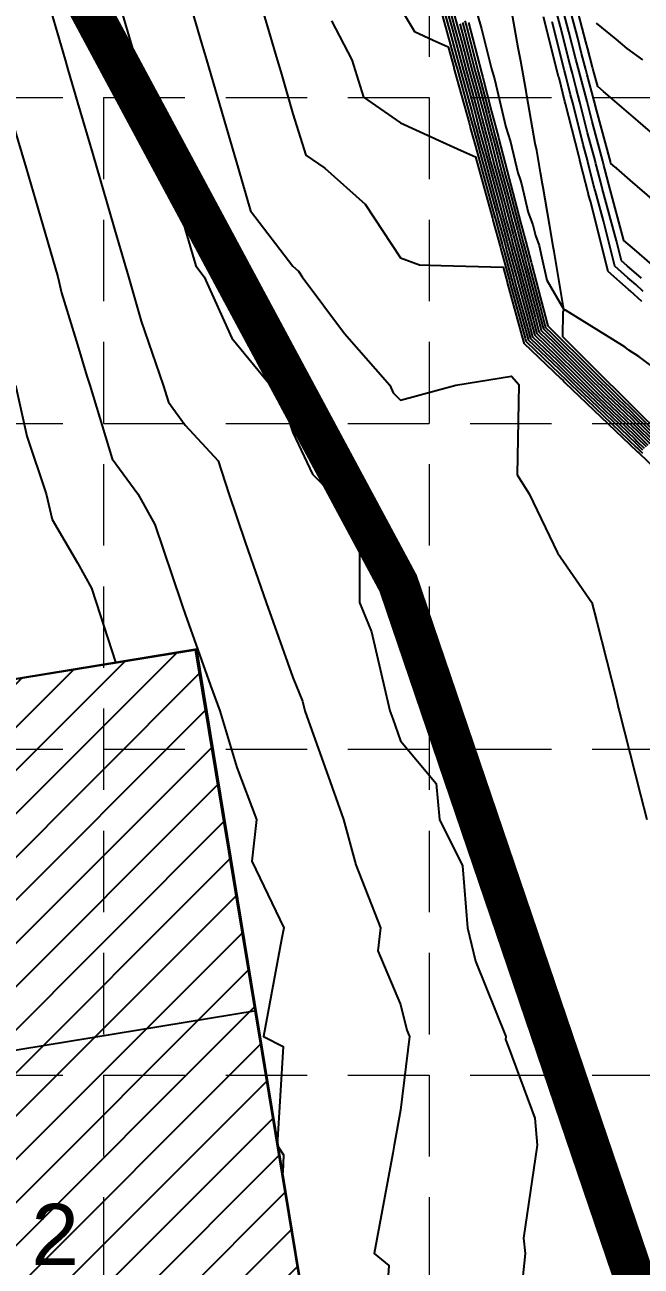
# Model space of a CAD drawing. Header units: feet. Extents: x 715 to 5843, y 11803 to 15011.
# Drawn here: x 2220.1 to 2371.5, y 12480.1 to 12784.9 of the extents above; entities that cross this region are included whole.
import ezdxf

# ---------------------------------------------------------------- set-up
doc = ezdxf.new("R2010")
doc.units = ezdxf.units.FT
doc.header["$LTSCALE"] = 20
doc.header["$MEASUREMENT"] = 0
for name, pattern in [('DASHED', [1.1, 0.85, -0.25]), ('HIDDEN', [0.375, 0.25, -0.125]), ('PHANTOM2', [1.25, 0.625, -0.125, 0.125, -0.125, 0.125, -0.125])]:
    doc.linetypes.add(name, pattern=pattern)
for name, color, linetype in [('CONTOURS-MIN', 1, 'CONTINUOUS'), ('GRID', 254, 'HIDDEN'), ('LIMITS OF DISTURBANCE', 1, 'DASHED'), ('LOT', 2, 'PHANTOM2'), ('LOTNO', 2, 'CONTINUOUS'), ('SCONTOUR', 3, 'CONTINUOUS'), ('SODDED LOT', 2, 'CONTINUOUS')]:
    doc.layers.add(name, color=color, linetype=linetype)
doc.styles.get("Standard").update_dxf_attribs({"font": 'ARIAL.TTF'})

msp = doc.modelspace()

# ---------------------------------------------------------------- hatches: boundary and pattern name
at = {"layer": 'SODDED LOT'}
h = msp.add_hatch(dxfattribs=at)
h.set_pattern_fill('ANSI31', color=256, scale=60, style=0)
h.set_pattern_definition([(45, (0, 0), (-5.303300858899106, 5.303300858899107), [])])
edge = h.paths.add_edge_path()
edge.add_line((2085.38874077169, 12602.78275800337), (2261.972247675905, 12631.44639271584))
edge.add_line((2261.972247675905, 12631.44639271584), (2311.162286416111, 12333.85360304155))
edge.add_line((2311.162286416111, 12333.85360304155), (2159.405968726605, 12333.02157954067))
edge.add_line((2159.405968726605, 12333.02157954067), (2143.037364858574, 12430.36919418739))
edge.add_line((2143.037364858574, 12430.36919418739), (2126.9453568893, 12505.08232920874))
edge.add_line((2126.9453568893, 12505.08232920874), (2113.073673991537, 12538.08623290192))
edge.add_line((2113.073673991537, 12538.08623290192), (2090.232064307827, 12588.14706324268))
edge.add_arc((2155.003739680804, 12617.70089439887), 71.19549751656216, 192.0952580425, 204.5261272937088, ccw=False)

# ---------------------------------------------------------------- linework, layer by layer
at = {"layer": 'CONTOURS-MIN', "color": 5}
for points, elevation in [([(2224.716662250627, 12794.52523799555), (2230.027480088541, 12776.3175106383), (2230.723723174429, 12773.9304951787), (2233.092155508014, 12765.81050848171), (2236.730784098232, 12753.33575236185), (2237.800424113752, 12749.66857446809), (2242.737845022036, 12732.741009545), (2245.573368138965, 12723.01963829787), (2248.744905945838, 12712.14626672815), (2254.13669284799, 12696.37070212766), (2255.399437524508, 12692.20407473189), (2259.533627358281, 12686.60603494899), (2267.5705060124, 12677.82170333893), (2270.25440967653, 12669.72176595745), (2274.23592671749, 12657.89048590704), (2279.390848267388, 12643.07282978723), (2281.131940179494, 12638.19167050237), (2285.975099208548, 12624.613851607), (2288.342435851555, 12618.80980478907), (2288.896427684973, 12616.42389361702), (2295.115925053118, 12598.9875037776), (2298.402007102556, 12589.77495744681), (2301.396088208946, 12578.6680059997), (2307.473529119087, 12563.1260212766), (2306.828094299403, 12557.49369637072), (2312.416571058815, 12544.35732151372), (2313.940689308816, 12538.01316184939), (2314.561462880933, 12536.47708510638), (2312.416571058815, 12518.36640901083), (2310.836080599091, 12509.82814893617), (2310.473601729421, 12507.86993473641), (2305.90317986633, 12483.17921276596), (2309.498684018911, 12480.23843148424), (2307.944997829352, 12456.53027659574)], 569), ([(2378.937089535255, 12738.00713485526), (2368.760405671507, 12746.76837757923), (2365.393183652705, 12749.66857446809), (2365.275705933427, 12749.76970926899), (2365.068816446082, 12749.94760698179), (2364.02476307996, 12750.84535538006), (2363.90039222843, 12751.30824450865), (2360.491826626598, 12763.99440000045), (2359.940731246508, 12766.17652249892), (2358.240084301899, 12772.56063104196), (2357.891201495767, 12773.94159298508), (2356.858638346534, 12777.82976195665), (2355.828787857396, 12781.90535973466), (2352.106781160657, 12796.01052001996)], 559), ([(2259.533627358281, 12794.15248805301), (2263.553892753511, 12780.36931972485), (2264.73572174021, 12776.3175106383), (2269.560953677315, 12759.774576908), (2272.508665765422, 12749.66857446809), (2275.568014601118, 12739.17983409115), (2285.975099208548, 12725.60915535222), (2287.34066569847, 12724.39591925652), (2288.248447736593, 12723.01963829787), (2298.628491015172, 12709.12337461506), (2309.735713137793, 12696.37070212766), (2310.592983444064, 12694.53280633194), (2312.416571058815, 12692.69020231593), (2326.00293468349, 12696.37070212766), (2339.629700753835, 12698.64126524247), (2341.425686485189, 12696.56456650915), (2341.043900936504, 12674.35378962066), (2343.943647383079, 12669.72176595745), (2350.944035085266, 12655.25365072945), (2359.381406256516, 12643.07282978723), (2360.581058163264, 12638.317351372), (2365.29951475935, 12619.61316028981), (2365.885220245347, 12617.01419464865), (2366.104062590516, 12616.42389361702), (2371.300889375271, 12595.82341987654), (2372.826718924507, 12589.77495744681)], 567), ([(2276.965447081151, 12793.88610340636), (2282.089842566045, 12776.3175106383), (2282.972508004955, 12773.29136058951), (2285.975099208548, 12762.9972093554), (2289.142085935101, 12752.86040991529), (2293.793022627382, 12749.66857446809), (2303.691098040916, 12740.87463989343), (2312.416571058815, 12727.64602127641), (2317.055088751133, 12725.91411720805), (2322.325415492349, 12725.78100196279), (2337.565677206851, 12725.39607114625), (2338.568506757866, 12721.73450518989), (2338.594847975935, 12721.63335915496), (2342.576543330445, 12707.0760346505), (2342.654722212612, 12706.77584936454), (2342.663578864353, 12706.74184227129), (2351.752260493101, 12698.07098850152), (2352.310294931523, 12697.5170948636), (2352.736656956546, 12697.09389658612), (2370.523541262014, 12680.13072800372), (2370.588889199035, 12680.06588923176), (2370.857404875533, 12679.79946572232), (2371.023223286365, 12679.6349393024), (2378.229573180171, 12672.76379298502)], 566), ([(2321.11833360571, 12792.76517601471), (2323.77377666182, 12783.1779979816), (2325.838538635647, 12775.72340745912), (2326.252358309328, 12774.1341998238), (2329.597831801675, 12762.02012733933), (2329.981945292463, 12760.54506103236), (2330.276278606161, 12759.41476708418), (2331.420276962063, 12755.25918808419), (2331.908242793468, 12753.38533420752), (2335.859486729485, 12739.00499263428), (2336.456505573792, 12736.71246051281), (2337.958982051135, 12731.23488113612), (2338.225376961154, 12730.21195010898), (2338.564526246656, 12728.90964922437), (2340.214423602682, 12722.88548690866), (2340.815938897221, 12720.57576505624), (2343.800300460925, 12709.6647545812), (2344.213531695234, 12708.07806092685), (2344.260345425868, 12707.89830914826), (2351.073063374628, 12701.39878770815), (2354.225771041681, 12698.26947417699), (2356.634573675849, 12695.87854565679), (2370.013806747798, 12683.11890871279), (2370.443234846951, 12682.69282654611), (2372.20776149933, 12680.94204838164)], 563), ([(2322.047045620176, 12792.07477373371), (2324.405556968849, 12783.55963418259), (2326.239437208298, 12776.93861615453), (2327.000428203252, 12774.01615311928), (2329.972089006372, 12763.25566900526), (2330.578996649215, 12760.92503226152), (2331.044049665862, 12759.13914331916), (2332.060334639641, 12755.44748373482), (2332.803959407858, 12752.59186544141), (2336.314354157753, 12739.81597096924), (2337.143331599023, 12736.6327256995), (2338.478268013656, 12731.76594722792), (2338.838470279861, 12730.38280490691), (2339.297046388581, 12728.62191642041), (2340.763062550954, 12723.26914748158), (2341.55630253765, 12720.22323369), (2344.208219504418, 12710.52766122477), (2344.733134856108, 12708.51213144762), (2344.792600946372, 12708.28379810726), (2350.846664335138, 12702.50805411036), (2354.864263078401, 12698.52026728145), (2357.933879248951, 12695.47342868035), (2369.843895243059, 12684.11496894914), (2370.394683396256, 12683.56847231756), (2372.657880373928, 12681.32290926808)], 562), ([(2371.513125173187, 12722.63137915462), (2368.059678379981, 12725.68126688006), (2366.63327181208, 12726.93897315436), (2365.399805111507, 12731.83782925445), (2361.888748120539, 12744.80939666488), (2361.531458017547, 12746.12940162861), (2360.518259104228, 12750.14524198472), (2360.349207394019, 12750.77442637851), (2360.145861248623, 12751.53124937108), (2358.31871226004, 12758.33161611872), (2356.421229492318, 12765.84490689834), (2355.498866779657, 12769.30739139128), (2354.595150477963, 12772.88451757257), (2354.032245473937, 12775.00416494932), (2351.668091300604, 12784.36022352028), (2349.613006939514, 12792.14830577666)], 557), ([(2374.148964061647, 12725.9391560901), (2369.841974216863, 12729.72355233025), (2367.253884501481, 12731.95167324778), (2363.548821096566, 12745.63999555083), (2363.034285499793, 12747.54094252941), (2362.55668171905, 12749.43393758865), (2362.314471994718, 12750.33540482838), (2362.023126738527, 12751.41974693986), (2359.405269443319, 12761.16300805958), (2358.180980369413, 12766.01071469863), (2356.869475540778, 12770.93401121662), (2356.243175986865, 12773.41305527883), (2355.445441910235, 12776.41696345299), (2353.748439579, 12783.13279162747), (2350.859894050085, 12794.07941289831)], 558), ([(2312.416571058815, 12788.93936905401), (2315.812520464511, 12783.23560202753), (2320.399426644751, 12781.13967214748), (2324.064754940711, 12779.4648458498), (2325.437640062996, 12774.50819876371), (2325.504288415404, 12774.25224652832), (2329.223574596977, 12760.78458567339), (2329.384893935712, 12760.1650898032), (2329.508507546459, 12759.6903908492), (2330.780219284485, 12755.07089243357), (2331.012526179077, 12754.17880297362), (2335.404619301216, 12738.19401429933), (2335.769679548561, 12736.79219532612), (2337.439696088614, 12730.70381504432), (2337.612283642448, 12730.04109531104), (2337.832006104732, 12729.19738202833), (2339.66578465441, 12722.50182633574), (2340.075575256792, 12720.92829642248), (2343.392381417431, 12708.80184793763), (2343.69392853436, 12707.64399040608), (2343.728089905363, 12707.51282018927), (2351.299462414119, 12700.28952130594), (2353.587279004962, 12698.01868107252), (2355.335268102748, 12696.28366263323), (2370.183718252536, 12682.12284847643), (2370.491786297646, 12681.81718077466), (2371.757642624731, 12680.5611874952)], 564), ([(2322.975757634641, 12791.38437145271), (2325.037337275878, 12783.94127038357), (2326.640335780949, 12778.15382484993), (2327.748498097176, 12773.89810641475), (2330.346346211069, 12764.49121067119), (2331.176048005966, 12761.30500349068), (2331.811820725563, 12758.86351955414), (2332.700392317219, 12755.63577938545), (2333.699676022248, 12751.79839667531), (2336.769221586022, 12740.62694930419), (2337.830157624253, 12736.55299088619), (2338.997553976178, 12732.29701331972), (2339.451563598568, 12730.55365970485), (2340.029566530505, 12728.33418361645), (2341.311701499226, 12723.6528080545), (2342.296666178078, 12719.87070232376), (2344.61613854791, 12711.39056786833), (2345.252738016983, 12708.94620196839), (2345.324856466877, 12708.66928706625), (2350.620265295646, 12703.61732051257), (2355.50275511512, 12698.77106038591), (2359.233184822052, 12695.0683117039), (2369.67398373832, 12685.1110291855), (2370.346131945562, 12684.44411808901), (2373.107999248527, 12681.70377015452)], 561), ([(2324.833181663572, 12790.00356689071), (2326.300897889937, 12784.70454278554), (2327.44213292625, 12780.58424224074), (2329.244637885024, 12773.66201300571), (2331.094860620463, 12766.96229400306), (2332.370150719469, 12762.06494594899), (2333.347362844966, 12758.31227202411), (2333.980507672376, 12756.0123706867), (2335.491109251028, 12750.21145914311), (2337.678956442559, 12742.2489059741), (2339.203809674715, 12736.39352125957), (2340.03612590122, 12733.35914550331), (2340.677750235981, 12730.89536930073), (2341.494606814354, 12727.75871800854), (2342.408979395771, 12724.42012920035), (2343.777393458935, 12719.16563959128), (2345.431976634897, 12713.11638115547), (2346.29194433873, 12709.81434300992), (2346.389367507887, 12709.44026498423), (2350.167467216665, 12705.83585331699), (2356.779739188558, 12699.27264659484), (2361.831795968254, 12694.25807775101), (2369.334160728843, 12687.10314965822), (2370.249029044172, 12686.19540963191), (2374.008236997725, 12682.46549192741)], 559), ([(2347.089356049528, 12727.69309404204), (2348.298093317942, 12722.20399047565), (2352.509, 12715.008), (2350.108209154214, 12729.19801310966), (2349.944655425957, 12730.03086192286), (2348.958321976338, 12735.80916152172), (2347.407163489281, 12744.89641134275), (2347.242055002527, 12745.7274000622), (2346.742876560222, 12748.63885295927), (2345.820250751362, 12754.02005806843), (2345.468884265327, 12755.77569691971), (2343.435465472265, 12767.55075917588), (2343.221286146508, 12768.60894323035), (2341.95603529763, 12775.91091656766), (2341.277271363896, 12779.23839741545), (2339.404644300089, 12789.94730825333)], 554), ([(2244.135277502069, 12787.4472788602), (2247.381600914375, 12776.3175106383), (2250.142338425871, 12766.85253604335), (2255.154544939588, 12749.66857446809), (2256.149399349676, 12746.2577932265), (2259.533627358281, 12734.65522978409), (2262.156460273478, 12725.66305040965), (2264.183640639973, 12723.01963829787), (2270.990233356022, 12707.91719861961), (2280.447938145202, 12696.37070212766), (2283.099498513785, 12693.472538977), (2285.975099208548, 12684.79406594794), (2290.757316023897, 12674.54150486555), (2295.527313322715, 12669.72176595745), (2302.272455844199, 12659.49805827625), (2302.335871358685, 12643.07282978723), (2305.272596316982, 12635.87280219517), (2309.788496425675, 12616.42389361702), (2310.483445559458, 12614.47560048368), (2312.416571058815, 12609.05607414254), (2321.174721237517, 12598.60182557287), (2321.970075281138, 12589.77495744681), (2327.594687235485, 12578.42322755417), (2328.799655260843, 12563.1260212766), (2330.760314121818, 12554.96475632139), (2338.231723185528, 12536.47708510638), (2338.146831824382, 12535.76029373762), (2338.858042909083, 12533.85603459355), (2345.373251993771, 12516.39447746798), (2345.971093247696, 12509.82814893617), (2342.616993854103, 12486.96765708434), (2343.013444891134, 12483.17921276596), (2340.350054636423, 12458.03399490281)], 568), ([(2327.564458503995, 12785.46781518751), (2328.243930071551, 12783.01465963156), (2330.740777672872, 12773.42591959666), (2331.843375029857, 12769.43337733492), (2333.564253432972, 12762.82488840731), (2334.882904964368, 12757.76102449407), (2335.260623027532, 12756.38896198795), (2337.282542479809, 12748.6245216109), (2338.588691299095, 12743.87086264401), (2340.577461725176, 12736.23405163295), (2341.074697826263, 12734.42127768691), (2341.903936873394, 12731.2370788966), (2342.959647098204, 12727.18325240062), (2343.506257292315, 12725.18745034619), (2345.258120739792, 12718.4605768588), (2346.247814721883, 12714.8421944426), (2347.331150660479, 12710.68248405146), (2347.453878548896, 12710.21124290221), (2349.714669137683, 12708.05438612141), (2358.056723261997, 12699.77423280377), (2364.430407114457, 12693.44784379813), (2368.994337719365, 12689.09527013093), (2370.151926142783, 12687.94670117481), (2374.908474746922, 12683.22721370029)], 557), ([(2328.196238811024, 12785.84945138849), (2328.644828644202, 12784.22986832696), (2331.488847566796, 12773.30787289214), (2332.217632234554, 12770.66891900086), (2334.161304789723, 12763.20485963647), (2335.65067602407, 12757.48540072905), (2335.90068070511, 12756.57725763858), (2338.178259094199, 12747.8310528448), (2339.043558727364, 12744.68184097896), (2341.264287750406, 12736.15431681964), (2341.593983788784, 12734.95234377871), (2342.5170301921, 12731.40793369454), (2343.692167240129, 12726.89551959666), (2344.054896240587, 12725.57111091912), (2345.99848438022, 12718.10804549256), (2346.655733765376, 12715.70510108617), (2347.850753821353, 12711.11655457223), (2347.986134069401, 12710.5967318612), (2349.488270098192, 12709.16365252362), (2358.695215298716, 12700.02502590823), (2365.729712687558, 12693.04272682168), (2368.824426214626, 12690.09133036729), (2370.103374692088, 12688.82234694626), (2375.358593621521, 12683.60807458673)], 556), ([(2331.226193887094, 12787.60029591184), (2332.304182772551, 12783.92344579407), (2334.684917251492, 12774.06288228228), (2335.419517535202, 12771.62899921008), (2337.006609625269, 12765.01564854679), (2338.280674885154, 12759.70666844143), (2339.418276627479, 12756.13286177845), (2341.213167207291, 12748.55001302912), (2341.765700693074, 12746.90931192109), (2342.115032443103, 12745.8720010538), (2343.764168962516, 12738.79830549296), (2344.890799201304, 12735.73330887456), (2345.485333648759, 12733.11184183064), (2346.435314465826, 12730.66322004335), (2347.089356049528, 12727.69309404204)], 554), ([(2371.994997531995, 12719.43629613381), (2370.13042919998, 12721.08037752099), (2368.221296582488, 12722.7664148295), (2364.989312080537, 12725.61615436242), (2362.194495126073, 12736.7160941335), (2360.228675144512, 12743.97879777892), (2360.028630535301, 12744.71786072782), (2358.479836489407, 12750.8565463808), (2358.383942793321, 12751.21344792865), (2358.26859575872, 12751.6427518023), (2357.232155076762, 12755.50022417786), (2354.661478615223, 12765.67909909804), (2354.128258018537, 12767.68077156594), (2352.947124969061, 12772.35597986632), (2352.619049037638, 12773.59136644565), (2349.587743022208, 12785.58765541309)], 556), ([(2326.932678196966, 12785.08617898652), (2327.843031498901, 12781.79945093615), (2329.992707778948, 12773.54396630118), (2331.46911782516, 12768.19783566899), (2332.96720207622, 12762.44491717815), (2334.115133904667, 12758.03664825909), (2334.620565349954, 12756.20066633732), (2336.386825865419, 12749.417990377), (2338.133823870827, 12743.05988430906), (2339.890635699945, 12736.31378644626), (2340.555411863741, 12733.89021159511), (2341.290843554687, 12731.06622409866), (2342.227126956279, 12727.47098520458), (2342.957618344043, 12724.80378977327), (2344.517757099363, 12718.81310822504), (2345.839895678389, 12713.97928779904), (2346.811547499605, 12710.24841353069), (2346.921623028391, 12709.82575394322), (2349.941068177174, 12706.9451197192), (2357.418231225277, 12699.52343969931), (2363.131101541356, 12693.85296077457), (2369.164249224104, 12688.09920989457), (2370.200477593477, 12687.07105540336), (2374.458355872323, 12682.84635281385)], 558), ([(2371.888723921556, 12776.3175106383), (2368.037801671407, 12779.07728261878), (2365.29951475935, 12781.32780990115), (2360.486719627809, 12785.31591023351)], 561), ([(2374.18379685549, 12701.01930313889), (2370.936296317491, 12703.45575462638), (2368.440331708175, 12705.02049831497), (2367.521385738921, 12705.70676245966), (2366.918341735161, 12706.15711263398), (2352.86991905984, 12714.78630673978), (2352.842530544951, 12714.80627259137), (2352.509, 12715.008), (2352.21918845933, 12714.35384117694), (2352.235754600598, 12714.25634530442), (2352.114568421051, 12708.32593684211), (2359.972199372155, 12700.52661211716), (2368.328323833761, 12692.23249286879), (2368.484603205148, 12692.08345084), (2370.006271790699, 12690.57363848916), (2376.258831370719, 12684.36979635961)], 554), ([(2217.857431452318, 12696.37070212766), (2220.661551063332, 12683.84256503002), (2225.402202252024, 12669.72176595745), (2226.864045574254, 12663.44478920571), (2233.092155508014, 12652.77072648734), (2236.51252100963, 12646.52003206279), (2237.678672727546, 12643.07282978723), (2242.42623664972, 12628.41496610834)], 571)]:
    msp.add_lwpolyline(points, dxfattribs=dict(at, elevation=elevation))
at = {"layer": 'GRID', "color": 252, "linetype": 'HIDDEN', "lineweight": 0, "ltscale": 4}
for p, q in [((2239.454675661008, 14927.00815858401), (2239.454675661008, 12126.65482714469)), ((2319.454675661006, 14927.00815858401), (2319.454675661006, 12126.65482714469)), ((799.4546756610386, 12767.00815858406), (5759.454675660932, 12767.00815858406)), ((799.4546756610386, 12687.00815858406), (5759.454675660932, 12687.00815858406)), ((799.4546756610386, 12607.00815858406), (5759.454675660932, 12607.00815858406)), ((799.4546756610386, 12527.00815858406), (5759.454675660932, 12527.00815858406))]:
    msp.add_line(p, q, dxfattribs=at)
at = {"layer": 'LIMITS OF DISTURBANCE', "ltscale": 6, "const_width": 10}
msp.add_lwpolyline([(2329.189311940456, 12307.15766617055), (2362.217278415395, 12310.63304312238), (2403.936398128455, 12376.66586961363), (2311.806262884464, 12647.74819524483), (2210.984726875846, 12835.42041098177), (2136.793832910596, 13073.25278452078), (2109.427046821511, 13249.0761095558), (2025.996233192796, 13402.20769734475), (1920.682089777198, 13459.63194310466), (1818.103362584952, 13322.90747250606), (1605.779271161824, 13272.31385597428), (1591.597235824098, 12453.43444033874), (1715.125622547581, 12466.33030263214), (1818.196927631798, 12467.91318441888), (2043.37754956272, 12444.45432355335), (2096.718289681419, 12432.14911854187), (2117.60210714268, 12307.89502438366)], close=True, dxfattribs=at)
at = {"layer": 'LOT', "color": 7, "linetype": 'Continuous'}
for p, q in [((2096.480213130037, 12604.47818723701), (2262.375414522237, 12631.68685422069)), ((2311.275799122551, 12333.53409442943), (2262.375414522237, 12631.68685422069)), ((2133.220801087563, 12519.30160202938), (2276.941804885811, 12542.87345280077))]:
    msp.add_line(p, q, dxfattribs=at)
at = {"layer": 'SCONTOUR', "color": 5}
for points, elevation in [([(2384.109071861399, 12749.66857446809), (2370.727652115323, 12761.18843738416), (2363.838952845401, 12767.12219068039), (2362.23769658855, 12768.49906018385), (2360.79564165844, 12769.73903751234), (2359.610693063019, 12774.1872508673), (2359.539227004669, 12774.47013069134), (2358.271834782832, 12779.24256046032), (2357.909136135792, 12780.67792784185), (2353.353668271229, 12797.9416271416)], 560), ([(2323.904469649106, 12790.69396917171), (2325.669117582907, 12784.32290658455), (2327.0412343536, 12779.36903354534), (2328.4965679911, 12773.78005971023), (2330.720603415766, 12765.72675233712), (2331.773099362717, 12761.68497471984), (2332.579591785264, 12758.58789578913), (2333.340449994797, 12755.82407503607), (2334.595392636638, 12751.00492790921), (2337.22408901429, 12741.43792763915), (2338.516983649484, 12736.47325607288), (2339.516839938699, 12732.82807941151), (2340.064656917274, 12730.72451450279), (2340.76208667243, 12728.0464508125), (2341.860340447498, 12724.03646862743), (2343.037029818507, 12719.51817095752), (2345.024057591404, 12712.2534745119), (2345.772341177857, 12709.38027248916), (2345.857111987382, 12709.05477602524), (2350.393866256155, 12704.72658691478), (2356.141247151839, 12699.02185349038), (2360.532490395153, 12694.66319472746), (2369.504072233581, 12686.10708942186), (2370.297580494867, 12685.31976386046), (2373.558118123126, 12682.08463104097)], 560), ([(2295.43586707163, 12785.85250930752), (2300.401922064353, 12776.3175106383), (2303.279094623314, 12767.10833999661), (2312.416571058815, 12760.83749110865), (2322.805618208121, 12756.09034488639), (2327.286194394825, 12754.0430011779), (2330.815216073781, 12752.43045849802), (2334.949751872948, 12737.38303596437), (2335.08285352333, 12736.87193013944), (2336.920410126093, 12730.17274895252), (2336.999190323741, 12729.8702405131), (2337.099485962807, 12729.48511483229), (2339.117145706138, 12722.11816576281), (2339.335211616364, 12721.28082778872), (2342.984462373938, 12707.93894129406), (2343.174325373486, 12707.20991988531), (2343.195834384858, 12707.12733123028), (2351.52586145361, 12699.18025490373), (2352.948786968243, 12697.76788796806), (2354.035962529647, 12696.68877960968), (2370.353629757275, 12681.12678824007), (2370.54033774834, 12680.94153500321), (2371.307523750132, 12680.18032660876), (2371.781289622162, 12679.71025213144)], 565), ([(2329.045727216853, 12785.44507702237), (2332.23691746072, 12773.18982618761), (2332.591889439252, 12771.90446066679), (2334.758356146475, 12763.58483086563), (2336.418447083771, 12757.20977696403), (2336.540738382688, 12756.7655532892), (2339.073975708589, 12747.03758407869), (2339.498426155632, 12745.49281931392), (2341.951113775637, 12736.07458200633), (2342.113269751305, 12735.48340987051), (2343.130123510807, 12731.57878849247), (2344.424687382053, 12726.6077867927), (2344.603535188859, 12725.95477149204), (2346.738848020649, 12717.75551412632), (2347.063652808869, 12716.56800772974), (2348.370356982227, 12711.550625093), (2348.518389589905, 12710.98222082019), (2349.261871058701, 12710.27291892583), (2359.333707335436, 12700.2758190127), (2367.02901826066, 12692.63760984524), (2368.654514709887, 12691.08739060364), (2370.054823241393, 12689.69799271771), (2375.80871249612, 12683.98893547317)], 555), ([(2371.654862378365, 12716.96601747018), (2368.747733226774, 12719.52937588735), (2368.382914784995, 12719.85156277895), (2363.345352348993, 12724.29333557047), (2358.98918514064, 12741.59435901256), (2358.568602168485, 12743.14819889297), (2358.525803053055, 12743.30631982702), (2356.441413874586, 12751.56785077687), (2356.418678192623, 12751.65246947878), (2356.391330268816, 12751.75425423352), (2356.145597893483, 12752.668832237), (2352.901727738128, 12765.51329129775), (2352.757649257416, 12766.05415174059), (2351.29909946016, 12771.82744216006), (2351.20585260134, 12772.17856794199), (2347.507394743812, 12786.8150873059)], 555), ([(2217.31216884679, 12760.41371149719), (2220.446303287918, 12749.66857446809), (2223.319229770593, 12739.81896868035), (2228.21924731313, 12723.01963829787), (2229.171014588002, 12719.06773143416), (2233.092155508014, 12706.31325021279), (2235.333351618197, 12698.62948304664), (2236.105359827236, 12696.37070212766), (2241.58697537185, 12678.28323763386), (2247.909679486042, 12669.72176595745), (2252.041513511015, 12662.17086770086), (2258.502175793502, 12643.07282978723), (2258.756014491245, 12642.28911563637), (2259.533627358281, 12640.17162907146), (2265.764419673153, 12622.70357379629), (2268.004358944269, 12616.42389361702), (2272.16464769668, 12602.50508293562), (2276.986314293466, 12589.77495744681), (2275.854088480692, 12579.57453553414), (2283.705879286107, 12563.1260212766), (2283.185443197765, 12560.31447714663), (2278.772978553342, 12536.47708510638), (2283.540077961671, 12534.02295826546), (2282.115707198771, 12509.82814893617), (2283.620292536051, 12507.45486604693), (2283.468591632854, 12503.07868437296)], 570)]:
    msp.add_lwpolyline(points, dxfattribs=dict(at, elevation=elevation))
at = {"layer": 'SODDED LOT'}
msp.add_lwpolyline([(2085.38874077169, 12602.78275800337), (2261.972247675905, 12631.44639271584), (2311.162286416111, 12333.85360304155), (2159.405968726605, 12333.02157954067), (2143.037364858574, 12430.36919418739), (2126.9453568893, 12505.08232920874), (2113.073673991537, 12538.08623290192), (2090.232064307827, 12588.14706324268, -0.05429315265715139)], format="xyb", close=True, dxfattribs=at)

# ---------------------------------------------------------------- texts
at = {"layer": 'LOTNO', "color": 7}
msp.add_text('2', height=15, dxfattribs=at).set_placement((2221.769359045322, 12480.3944504702))

doc.saveas('drawing.dxf')
